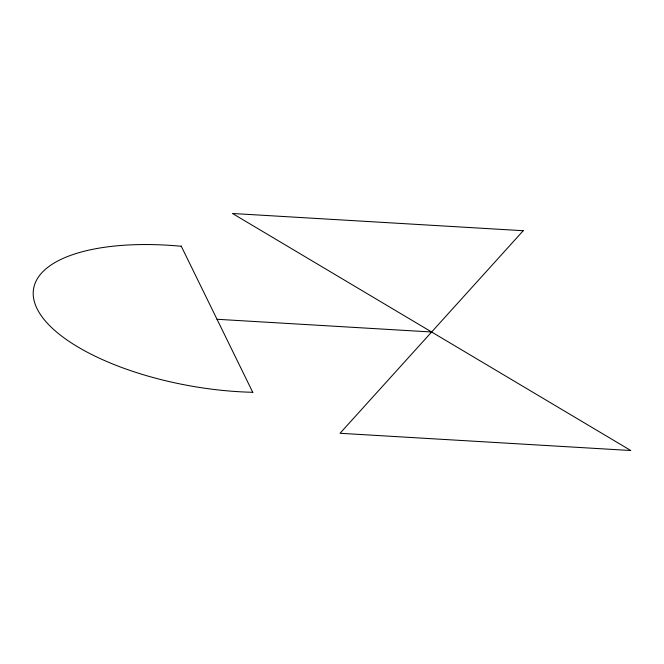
<?xml version="1.0" encoding="UTF-8"?>
<svg xmlns="http://www.w3.org/2000/svg" width="664" height="664" viewBox="0 0 664 664"><rect width="100%" height="100%" fill="white"/><g stroke="black" fill="none" stroke-linecap="round" stroke-linejoin="round"><path stroke-width="1" d="M217.02 319.276L431.633 332M181.164 246.012L252.876 392.548M252.752 392.291A172.175 68.658 10 0 1 37.026 308.611A172.175 68.658 10 0 1 181.289 246.269M523.232 230.715L340.034 433.285L630.8 450.516L232.466 213.484L523.232 230.715"/></g></svg>
